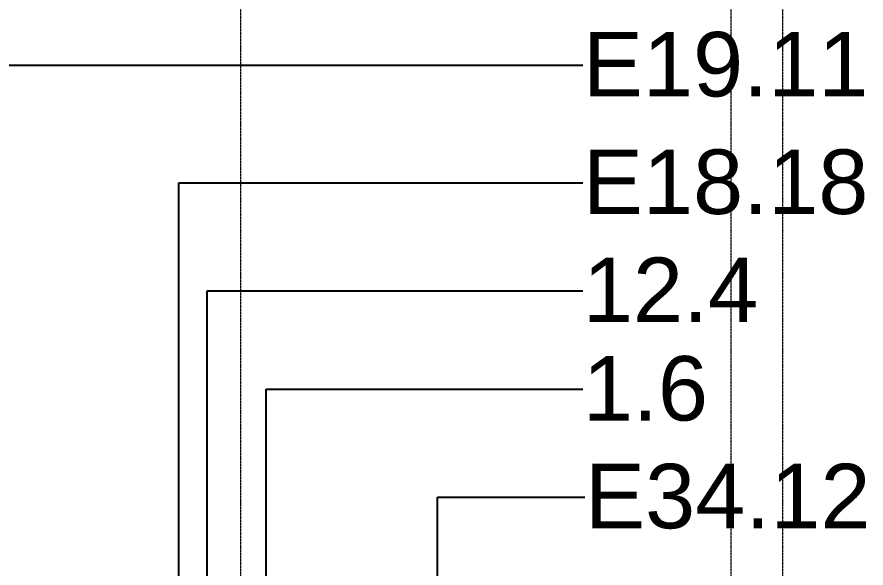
# Model space of a CAD drawing. Header units: millimetres. Extents: x 984 to 425800, y -34355 to 59419.
# Drawn here: x 130409 to 150154, y 27121 to 39939 of the extents above; entities that cross this region are included whole.
import ezdxf

# ---------------------------------------------------------------- set-up
doc = ezdxf.new("R2010")
doc.units = ezdxf.units.MM
doc.linetypes.add('DPA_Grid _ Level 100', pattern=[10, 5.5, -1.6, 1.3, -1.6])
doc.layers.add('A-ROOM-IDEN', color=3, linetype='Continuous', lineweight=25)
doc.layers.add('S-GRID', color=251, linetype='Continuous', lineweight=9)
doc.styles.add('Arial_3', font='arial.ttf', dxfattribs={"height": 1500})

msp = doc.modelspace()

# ---------------------------------------------------------------- linework, layer by layer
at = {"layer": 'A-ROOM-IDEN'}
for p, q in [((127137.8, 38818.3), (143568.4, 38818.3)), ((134169.7, 36084.3), (143568.4, 36084.3)), ((134169.7, 14425.8), (134169.7, 36084.3)), ((134833.6, 33571.6), (143568.4, 33571.6)), ((134833.6, 17160.5), (134833.6, 33571.6)), ((136202.1, 31279.8), (143567.4, 31279.8)), ((136202.1, 11075.5), (136202.1, 31279.8)), ((140191.4, 28773.3), (143618.4, 28773.3)), ((140191.4, 14146.1), (140191.4, 28773.3))]:
    msp.add_line(p, q, dxfattribs=at)
at = {"layer": 'S-GRID', "linetype": 'DPA_Grid _ Level 100'}
for p, q in [((135615.8, -30742.3), (135615.8, 54919.2)), ((147015.8, -30742.3), (147015.8, 54919.2)), ((148217.7, -30742.3), (148217.7, 54038.7))]:
    msp.add_line(p, q, dxfattribs=at)

# ---------------------------------------------------------------- texts
at = {"layer": 'A-ROOM-IDEN', "lineweight": 9, "char_height": 1500, "attachment_point": 1, "style": 'Arial_3'}
for s, insert, width in [('E19.11', (143568.4, 39590.1), 8217.297), ('E18.18', (143568.4, 36856.1), 8217.297), ('12.4', (143568.4, 34343.3), 5050.631), ('1.6', (143567.4, 32051.6), 3607.594), ('E34.12', (143618.4, 29545.1), 8217.297)]:
    msp.add_mtext(s, dxfattribs=dict(at, insert=insert, width=width))

doc.saveas('drawing.dxf')
